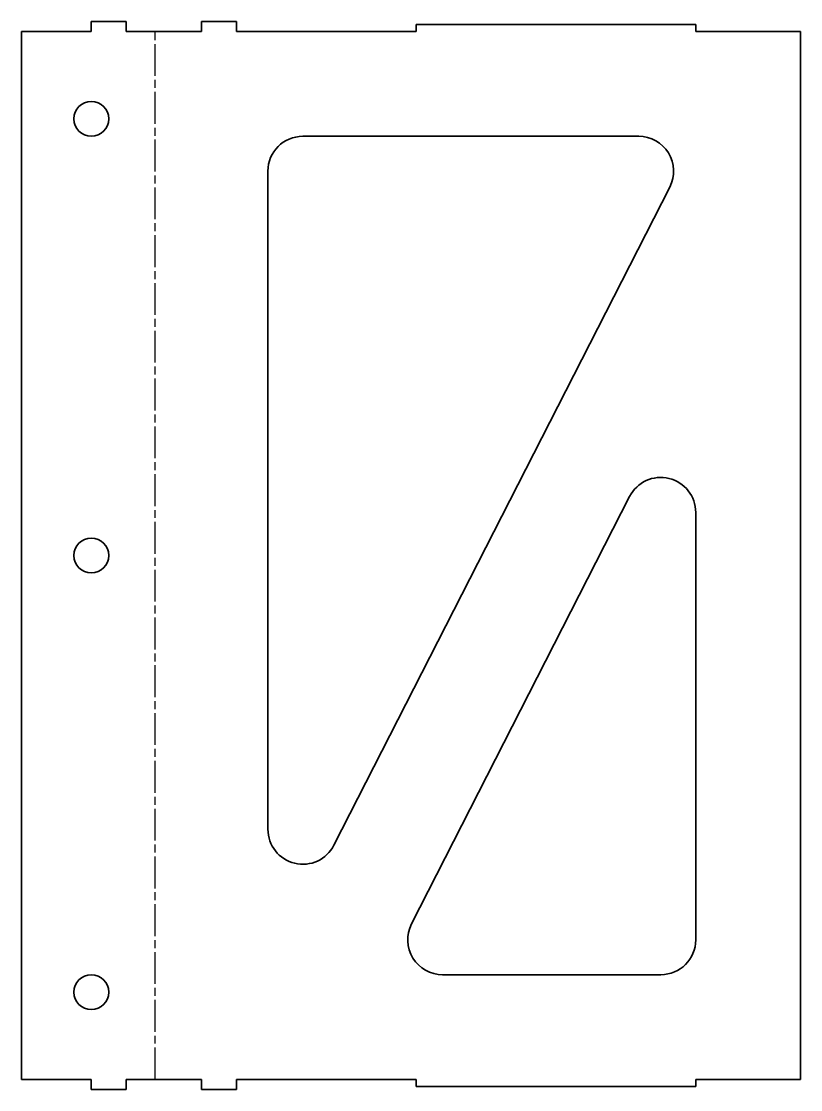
# Model space of a CAD drawing. Header units: inches. Extents: x 0 to 223, y 0 to 306.
import ezdxf

# ---------------------------------------------------------------- set-up
doc = ezdxf.new("R2010")
doc.units = ezdxf.units.IN
doc.header["$MEASUREMENT"] = 0
doc.linetypes.add('Chain', pattern=[13.68, 9.12, -1.14, 2.28, -1.14])
doc.layers.add('Bend Centerline (ANSI)', color=7, linetype='Chain', lineweight=25)
doc.layers.add('Visible (ANSI)', color=7, linetype='Continuous', lineweight=35)

# ---------------------------------------------------------------- blocks, each defined once
blk = doc.blocks.new('SMT-V001-BRA002_Chapas Rigidizadoras Brazos_SMT-V001-BRA002 (Desplegada)')
at = {"layer": 'Bend Centerline (ANSI)'}
blk.add_line((-73.2, -150), (-73.2, 150), dxfattribs=at)
at = {"layer": 'Visible (ANSI)'}
for p, q in [((-59.94, 152.9), (-59.94, 150)), ((-49.94, 152.9), (-59.94, 152.9)), ((-49.94, 150), (-49.94, 152.9)), ((-111.46, -150), (-111.46, 150)), ((-111.46, 150), (-91.46, 150)), ((-91.46, 152.9), (-91.46, 150)), ((-81.46, 152.9), (-91.46, 152.9)), ((-81.46, 150), (-81.46, 152.9)), ((-81.46, 150), (-59.94, 150)), ((-49.94, 150), (1.46, 150)), ((1.46, 152), (1.46, 150)), ((81.46, 152), (1.46, 152)), ((81.46, 150), (81.46, 152)), ((81.46, 150), (111.46, 150)), ((111.46, -150), (111.46, 150)), ((-30.94, 120), (65.14, 120)), ((-40.94, -78.38), (-40.94, 110)), ((74.04, 105.46), (-22.03, -82.92)), ((0.16, -105.46), (62.55, 16.89)), ((81.46, 12.35), (81.46, -110)), ((71.46, -120), (9.06, -120)), ((-91.46, -150), (-111.46, -150)), ((-91.46, -150), (-91.46, -152.9)), ((-91.46, -152.9), (-81.46, -152.9)), ((-81.46, -152.9), (-81.46, -150)), ((-81.46, -150), (-59.94, -150)), ((-59.94, -150), (-59.94, -152.9)), ((-59.94, -152.9), (-49.94, -152.9)), ((-49.94, -150), (1.46, -150)), ((-49.94, -152.9), (-49.94, -150)), ((1.46, -150), (1.46, -152)), ((1.46, -152), (81.46, -152)), ((81.46, -150), (111.46, -150)), ((81.46, -152), (81.46, -150))]:
    blk.add_line(p, q, dxfattribs=at)
for centre in [(-91.46, 125), (-91.46, 0), (-91.46, -125)]:
    blk.add_circle(centre, 5, dxfattribs=at)
for centre, start, end in [((-30.94, 110), 90, 180), ((65.14, 110), 332.9784, 90), ((71.46, 12.35), 360, 152.9784), ((-30.94, -78.38), 180, 332.9784), ((9.06, -110), 152.9784, 270), ((71.46, -110), 270, 360)]:
    blk.add_arc(centre, 10, start, end, dxfattribs=at)

msp = doc.modelspace()

# ---------------------------------------------------------------- block references
msp.add_blockref('SMT-V001-BRA002_Chapas Rigidizadoras Brazos_SMT-V001-BRA002 (Desplegada)', (111.46, 152.9))

doc.saveas('drawing.dxf')
